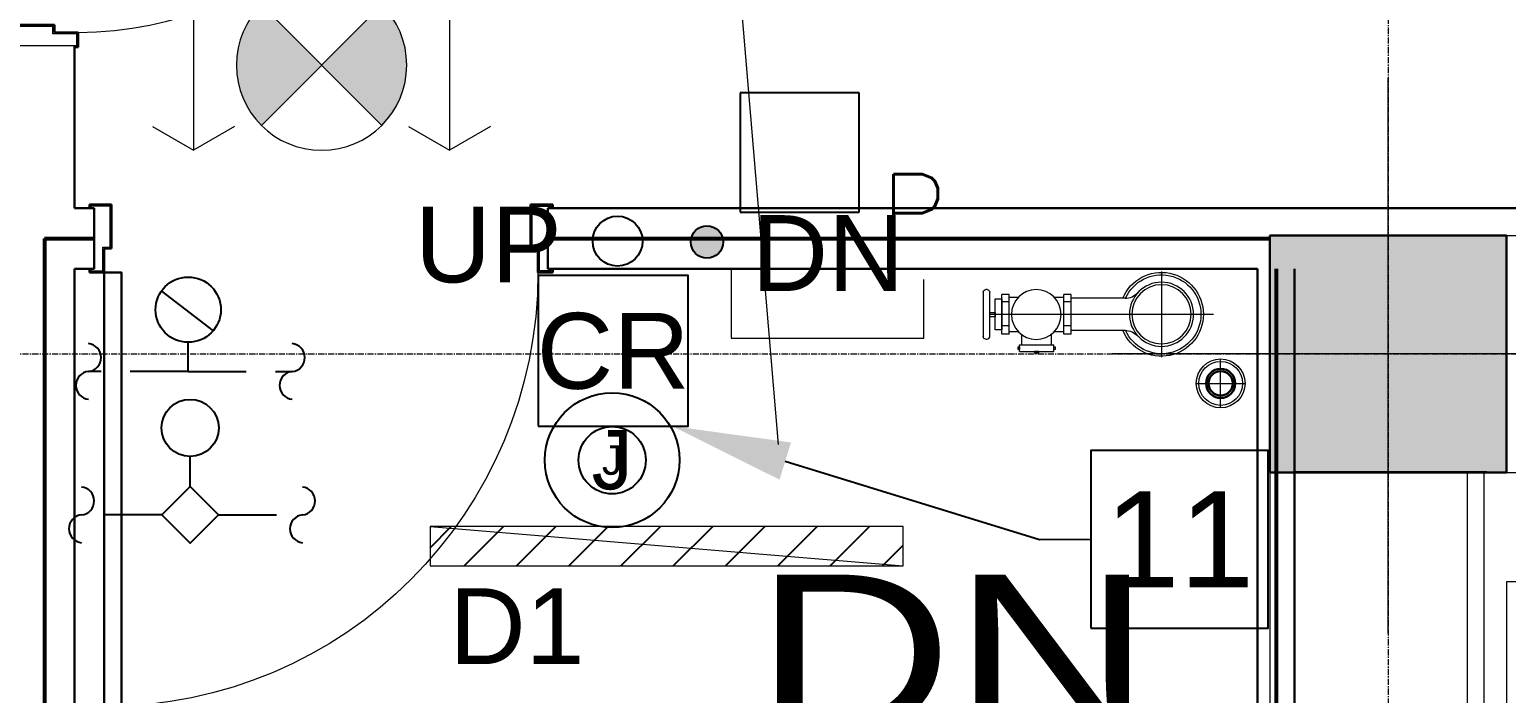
# Model space of a CAD drawing. Header units: inches. Extents: x -40190 to 0, y -3216 to 2257.
# Drawn here: x -23358.8 to -23208.9, y 986.8 to 1054 of the extents above; entities that cross this region are included whole.
import ezdxf
from ezdxf import colors
from ezdxf.entities.mleader import LeaderData, LeaderLine
from ezdxf.enums import TextEntityAlignment as Align
from ezdxf.math import Vec2, Vec3

# ---------------------------------------------------------------- set-up
doc = ezdxf.new("R2010")
doc.units = ezdxf.units.IN
doc.header["$LTSCALE"] = 0.5
doc.header["$MEASUREMENT"] = 0
for name, pattern in [('A113$0$CENTER', [2, 1.25, -0.25, 0.25, -0.25]), ('A113$0$DGN Style 2', [173.538547, 104.123128, -69.415419]), ('A113$0$DGN Style 4', [277.835214, 138.830838, -69.415419, 0.173539, -69.415419]), ('HIDDEN', [0.375, 0.25, -0.125])]:
    doc.linetypes.add(name, pattern=pattern)
for name, color, linetype in [('A113$0$A-ANNO-IDEN', 8, 'Continuous'), ('A113$0$A-ANNO-PATT-1-12', 8, 'Continuous'), ('A113$0$A-ANNO-PATT-13-14', 8, 'Continuous'), ('A113$0$A-ANNO-TEXT', 8, 'Continuous'), ('A113$0$A-COLS-COLS13-14', 8, 'Continuous'), ('A113$0$A-DOOR', 8, 'Continuous'), ('A113$0$A-DOOR-FRAM', 8, 'Continuous'), ('A113$0$A-FLOR-SLAB', 8, 'Continuous'), ('A113$0$A-FLOR-SLEEVE', 8, 'Continuous'), ('A113$0$A-FLOR-SPRK', 8, 'Continuous'), ('A113$0$A-GRID-COLS', 8, 'Continuous'), ('A113$0$A-GRID-GRDP0-15', 8, 'Continuous'), ('A113$0$A-STRUCT-ABOVE', 8, 'Continuous'), ('A113$0$A-WALL-FIRE', 8, 'Continuous'), ('A113$0$A-WALL-FULL-INTR', 8, 'Continuous'), ('A113$0$S-BEAM', 8, 'Continuous'), ('A613$0$br613 - E-Lite', 8, 'Continuous'), ('A613$0$br613 - Level 36', 8, 'Continuous'), ('E-Anno-Keyn', 72, 'Continuous'), ('E-Anno-Note', 6, 'Continuous'), ('E-FIRE', 234, 'Continuous'), ('E-Lite-Emer', 13, 'Continuous'), ('E-Powr-Circ', 232, 'Continuous'), ('E-Powr-Devc', 233, 'Continuous'), ('E-Powr-Devc @ 48', 233, 'Continuous'), ('E-Powr-Devc @ 96', 233, 'Continuous'), ('E-TEXT', 6, 'Continuous'), ('XREF', 7, 'Continuous')]:
    doc.layers.add(name, color=color, linetype=linetype)
doc.styles.add('A113$0$style-Arial', font='arial.ttf')
doc.styles.add('M08', font='arial.ttf', dxfattribs={"height": 7.68})
doc.styles.add('MAMEP ANNO', font='arial.ttf', dxfattribs={"height": 0.101562})
doc.styles.get("Standard").update_dxf_attribs({"font": 'simplex.shx'})

# ---------------------------------------------------------------- blocks, each defined once
blk = doc.blocks.new('A113$0$36D478_20')
at = {"layer": 'A113$0$A-DOOR', "linetype": 'Continuous', "lineweight": 0}
blk.add_arc((6.5, -0.85), 36, 270, 0, dxfattribs=at)
at = {"layer": 'A113$0$A-DOOR', "linetype": 'Continuous', "lineweight": 30}
blk.add_3dface([(42.5, -0.85), (42.5, -2.6), (6.5, -2.6), (6.5, -0.85)], dxfattribs=at)
at = {"layer": 'A113$0$A-DOOR-FRAM', "linetype": 'Continuous', "lineweight": 30}
for p, q in [((-0.37, -1.6), (-0.37, 0.65)), ((-0.37, 0.65), (0, 0.65)), ((6.5, 0.65), (6.12, 0.65)), ((6.5, 0.65), (6.5, -0.85)), ((6.5, -0.85), (4.08, -0.85)), ((4.08, -0.85), (4.08, -1.6)), ((4.08, -1.6), (-0.37, -1.6)), ((-0.37, -36.1), (-0.37, -38.35)), ((4.08, -36.1), (-0.37, -36.1)), ((4.08, -36.85), (4.08, -36.1)), ((6.5, -36.85), (4.08, -36.85)), ((6.5, -38.35), (6.5, -36.85)), ((-0.37, -38.35), (0, -38.35)), ((6.5, -38.35), (6.12, -38.35))]:
    blk.add_line(p, q, dxfattribs=at)
at = {"layer": 'A113$0$A-DOOR-FRAM', "linetype": 'Continuous', "lineweight": 13}
for p, q in [((-0.22, -1.45), (-0.22, 0.5)), ((-0.22, 0.5), (0, 0.5)), ((0, 0.5), (0, 0.65)), ((6.12, 0.65), (6.12, 0.5)), ((6.35, 0.5), (6.12, 0.5)), ((6.35, 0.5), (6.35, -0.7)), ((3.93, -1.45), (-0.22, -1.45)), ((6.35, -0.7), (3.93, -0.7)), ((3.93, -0.7), (3.93, -1.45)), ((3.93, -36.25), (-0.22, -36.25)), ((-0.22, -36.25), (-0.22, -38.2)), ((3.93, -37), (3.93, -36.25)), ((6.35, -37), (3.93, -37)), ((6.35, -38.2), (6.35, -37)), ((-0.22, -38.2), (0, -38.2)), ((0, -38.2), (0, -38.35)), ((6.12, -38.35), (6.12, -38.2)), ((6.35, -38.2), (6.12, -38.2))]:
    blk.add_line(p, q, dxfattribs=at)
blk = doc.blocks.new('*U602')
at = {"layer": 'A113$0$A-FLOR-SLEEVE', "linetype": 'Continuous', "lineweight": 13}
for radius in [2.48, 2.23]:
    blk.add_circle((23.59, -4.57), radius, dxfattribs=at)
at = {"layer": 'A113$0$A-FLOR-SLEEVE', "linetype": 'Continuous', "lineweight": 13, "extrusion": (0, 0, -1)}
for radius, start, end in [(4.25, 22.4795, 337.5205), (4, 23.9695, 336.0305)]:
    blk.add_arc((-17.59, 2.43), radius, start, end, dxfattribs=at)
at = {"layer": 'A113$0$A-FLOR-SPRK', "linetype": 'A113$0$DGN Style 4', "lineweight": 0}
for p, q in [((17.59, 6.76), (17.59, 2.43)), ((0.2, 2.43), (17.59, 2.43)), ((17.59, 2.43), (22.87, 2.43)), ((17.59, 2.43), (17.59, -1.9)), ((23.59, -7.05), (23.59, -2.1)), ((21.11, -4.57), (26.06, -4.57))]:
    blk.add_line(p, q, dxfattribs=at)
at = {"layer": 'A113$0$A-FLOR-SPRK', "linetype": 'Continuous', "lineweight": 13}
for p, q in [((1.39, 0.43), (1.39, 4.45)), ((2.14, 4.43), (1.39, 4.43)), ((2.12, 3.69), (1.39, 3.69)), ((2.14, 0.43), (2.14, 4.43)), ((2.14, 4.18), (3.08, 4.18)), ((6.67, 4.18), (7.68, 4.18)), ((7.68, 0.43), (7.68, 4.45)), ((8.43, 4.43), (7.68, 4.43)), ((8.41, 3.69), (7.68, 3.69)), ((8.43, 0.43), (8.43, 4.43)), ((13.9, 4.05), (8.43, 4.05)), ((2.12, 2.42), (1.39, 2.42)), ((8.41, 2.42), (7.68, 2.42)), ((2.12, 1.27), (1.37, 1.27)), ((2.14, 1.27), (1.39, 1.27)), ((2.14, 0.43), (1.39, 0.43)), ((2.14, 0.68), (3.08, 0.68)), ((3.43, -0.66), (3.43, 0.34)), ((6.43, -0.66), (6.43, 0.45)), ((6.69, 0.68), (7.68, 0.68)), ((8.41, 1.27), (7.66, 1.27)), ((8.43, 1.27), (7.68, 1.27)), ((8.43, 0.43), (7.68, 0.43)), ((13.9, 0.8), (8.43, 0.8)), ((3.18, -0.66), (6.68, -0.66)), ((3.18, -1.34), (3.18, -0.66)), ((3.18, -1.34), (6.68, -1.34)), ((6.68, -1.34), (6.68, -0.66))]:
    blk.add_line(p, q, dxfattribs=at)
at = {"layer": 'A113$0$A-FLOR-SPRK', "linetype": 'Continuous', "lineweight": 13, "flags": 128}
for points in [[(-0.49, 4.68), (-0.49, 0.17)], [(-0.09, 4.93), (-0.24, 4.93)], [(0.16, 0.17), (0.16, 4.68)], [(-0.24, -0.08), (-0.09, -0.08)]]:
    blk.add_lwpolyline(points, dxfattribs=at)
at = {"layer": 'A113$0$A-FLOR-SPRK', "linetype": 'Continuous', "lineweight": 13, "extrusion": (0, 0, -1)}
for radius in [3.25, 3]:
    blk.add_circle((-17.59, 2.43), radius, dxfattribs=at)
at = {"layer": 'A113$0$A-FLOR-SPRK', "linetype": 'Continuous', "lineweight": 30}
for radius in [1.48, 1.23]:
    blk.add_circle((23.59, -4.57), radius, dxfattribs=at)
at = {"layer": 'A113$0$A-FLOR-SPRK', "linetype": 'Continuous', "lineweight": 13, "extrusion": (0, 0, -1)}
for centre, radius, start, end in [((0.24, 4.68), 0.25, 0, 90), ((0.09, 4.68), 0.25, 90, 180), ((0.24, 0.17), 0.25, 270, 0), ((-13.84, -1.07), 1.87, 91.6029, 136.2822)]:
    blk.add_arc(centre, radius, start, end, dxfattribs=at)
at = {"layer": 'A113$0$A-FLOR-SPRK', "linetype": 'Continuous', "lineweight": 13}
for centre, radius, start, end in [((13.84, 5.92), 1.87, 271.6029, 316.2822), ((-0.09, 0.17), 0.25, 270, 360)]:
    blk.add_arc(centre, radius, start, end, dxfattribs=at)
at = {"layer": 'A113$0$A-FLOR-SPRK', "linetype": 'Continuous', "lineweight": 13, "extrusion": (0, 0, -1)}
blk.add_ellipse((4.89, 2.41), major_axis=(0, -2.52), ratio=0.999989, dxfattribs=at)
at = {"layer": 'A113$0$A-FLOR-SPRK', "linetype": 'A113$0$DGN Style 2', "lineweight": 0}
for points in [[(-6.53, 7.05), (-26.06, 7.05), (-26.06, 0.01), (-6.53, 0.01)], [(-3.84, 7.05), (-3.84, 7.05), (-3.84, 7.05)]]:
    blk.add_3dface(points, dxfattribs=at)
at = {"layer": 'A113$0$A-FLOR-SPRK', "linetype": 'Continuous', "lineweight": 13}
for points in [[(1.39, 0.86), (0.7, 0.86), (0.7, 4), (1.39, 4)], [(0.7, 2.18), (0.17, 2.18), (0.17, 2.62), (0.7, 2.62)], [(3.06, -1.15), (3.06, -0.87), (3.18, -0.87), (3.18, -1.15)], [(4.72, -1.34), (4.72, -1.49), (5.16, -1.49), (5.16, -1.34)], [(6.68, -1.15), (6.68, -0.87), (6.8, -0.87), (6.8, -1.15)]]:
    blk.add_3dface(points, dxfattribs=at)
blk = doc.blocks.new('*U604')
at = {"layer": 'A113$0$A-DOOR', "linetype": 'Continuous', "lineweight": 0, "extrusion": (0, 0, -1)}
blk.add_arc((22, 18.56), 44, 180, 270, dxfattribs=at)
at = {"layer": 'A113$0$A-DOOR', "linetype": 'Continuous', "lineweight": 30}
blk.add_3dface([(-22, -25.44), (-20.25, -25.44), (-20.25, 18.56), (-22, 18.56)], dxfattribs=at)
at = {"layer": 'A113$0$A-DOOR-FRAM', "linetype": 'Continuous', "lineweight": 30}
for p, q in [((-21.25, 25.44), (-23.5, 25.44)), ((-23.5, 25.44), (-23.5, 25.06)), ((-21.25, 20.98), (-21.25, 25.44)), ((21.25, 25.44), (23.5, 25.44)), ((21.25, 20.98), (21.25, 25.44)), ((23.5, 25.44), (23.5, 25.06)), ((-22, 18.56), (-22, 20.98)), ((-22, 20.98), (-21.25, 20.98)), ((22, 20.98), (21.25, 20.98)), ((22, 18.56), (22, 20.98)), ((-23.5, 18.56), (-23.5, 18.94)), ((-23.5, 18.56), (-22, 18.56)), ((23.5, 18.56), (22, 18.56)), ((23.5, 18.56), (23.5, 18.94))]:
    blk.add_line(p, q, dxfattribs=at)
at = {"layer": 'A113$0$A-DOOR-FRAM', "linetype": 'Continuous', "lineweight": 13}
for p, q in [((-23.35, 25.06), (-23.5, 25.06)), ((-21.4, 25.29), (-23.35, 25.29)), ((-23.35, 25.29), (-23.35, 25.06)), ((-21.4, 21.13), (-21.4, 25.29)), ((21.4, 21.13), (21.4, 25.29)), ((21.4, 25.29), (23.35, 25.29)), ((23.35, 25.29), (23.35, 25.06)), ((23.35, 25.06), (23.5, 25.06)), ((-22.15, 18.71), (-22.15, 21.13)), ((-22.15, 21.13), (-21.4, 21.13)), ((22.15, 21.13), (21.4, 21.13)), ((22.15, 18.71), (22.15, 21.13)), ((-23.5, 18.94), (-23.35, 18.94)), ((-23.35, 18.71), (-23.35, 18.94)), ((-23.35, 18.71), (-22.15, 18.71)), ((23.35, 18.71), (22.15, 18.71)), ((23.5, 18.94), (23.35, 18.94)), ((23.35, 18.71), (23.35, 18.94))]:
    blk.add_line(p, q, dxfattribs=at)
blk = doc.blocks.new('A113')
at = {"layer": 'A113$0$A-ANNO-IDEN', "lineweight": 0}
blk.add_line((-23335.4737, 1636.3996), (-23282.9138, 1011.9797), dxfattribs=at)
at = {"layer": 'A113$0$A-ANNO-PATT-1-12', "lineweight": 30}
blk.add_solid([(-23209.0239, 1009.1697, -4909.5523), (-23209.0239, 1033.1697, -4909.5523), (-23233.0239, 1009.1697, -4909.5523), (-23233.0239, 1033.1697, -4909.5523)], dxfattribs=at)
at = {"layer": 'A113$0$A-ANNO-PATT-13-14', "lineweight": 30, "extrusion": (0, 0, -1)}
blk.add_solid([(23209.0239, 1009.1489, 4909.5523), (23209.0239, 1033.1489, 4909.5523), (23233.0239, 1009.1489, 4909.5523), (23233.0239, 1033.1489, 4909.5523)], dxfattribs=at)
at = {"layer": 'A113$0$A-COLS-COLS13-14', "lineweight": 0}
for p, q in [((-23221.0239, 992.8748, -4909.5523), (-23221.0239, 1049.1489, -4909.5523)), ((-23221.0236, 992.8748, -4909.5523), (-23221.0236, 1049.1489, -4909.5523)), ((-23193.0239, 1021.1697, -4909.5523), (-23249.0239, 1021.1697, -4909.5523)), ((-23192.2739, 1021.1697, -4909.5523), (-23248.2739, 1021.1697, -4909.5523))]:
    blk.add_line(p, q, dxfattribs=at)
at = {"layer": 'A113$0$A-COLS-COLS13-14', "lineweight": 30}
blk.add_3dface([(-23233.0239, 1033.1489, -4909.5523), (-23209.0239, 1033.1489, -4909.5523), (-23209.0239, 1009.1489, -4909.5523), (-23233.0239, 1009.1489, -4909.5523)], dxfattribs=at)
at = {"layer": 'A113$0$A-FLOR-SLAB', "lineweight": 0}
for p, q in [((-23209.0239, 998.0489, 1992.7541), (-23209.0233, 560.1223, 1992.7541)), ((-22872.0528, 998.0489, 1992.7541), (-23209.0239, 998.0489, 1992.7541))]:
    blk.add_line(p, q, dxfattribs=at)
at = {"layer": 'A113$0$A-GRID-COLS', "lineweight": 0}
blk.add_line((-23217.4113, 1021.1697, -4909.5523), (-23242.7081, 1021.1697, -4909.5523), dxfattribs=at)
at = {"layer": 'A113$0$A-GRID-GRDP0-15', "linetype": 'A113$0$CENTER', "lineweight": 0}
for p, q in [((-23221.0236, 2113.2362), (-23221.0236, -676.9055)), ((-23884.5631, 1021.1697), (-20452.7577, 1021.1697))]:
    blk.add_line(p, q, dxfattribs=at)
at = {"layer": 'A113$0$A-STRUCT-ABOVE', "lineweight": 0}
for p, q in [((-23209.2258, 1033.1489, 1992.7541), (-22781.5235, 1033.1489, 1992.7541)), ((-23209.2258, 1009.1489, 1992.7541), (-22781.5235, 1009.1489, 1992.7541))]:
    blk.add_line(p, q, dxfattribs=at)
at = {"layer": 'A113$0$A-WALL-FIRE', "lineweight": 53}
for p, q in [((-23357.3361, 1032.852, 1992.7541), (-23352.2736, 1032.852, 1992.7541)), ((-23357.3361, 1032.852, 1992.7541), (-23357.3361, 805.9368, 1992.7541)), ((-23306.2717, 1032.8572, 1992.7541), (-23233.0239, 1032.8572, 1992.7541)), ((-23232.3986, 1029.7947, 1992.7541), (-23232.3986, 776.9229, 1992.7541))]:
    blk.add_line(p, q, dxfattribs=at)
at = {"layer": 'A113$0$A-WALL-FULL-INTR', "lineweight": 13}
blk.add_line((-23354.2736, 1052.3882, 1992.7541), (-23360.3986, 1052.3882, 1992.7541), dxfattribs=at)
at = {"layer": 'A113$0$A-WALL-FULL-INTR', "lineweight": 30}
for p, q in [((-23354.2736, 1052.3882, 1992.7541), (-23354.2736, 1035.9197, 1992.7541)), ((-23354.2736, 1035.9197, 1992.7541), (-23352.2736, 1035.9197, 1992.7541)), ((-23352.2736, 1035.9197, 1992.7541), (-23352.2736, 1029.7947, 1992.7541)), ((-23306.2717, 1035.9197, 1992.7541), (-23207.0239, 1035.9197, 1992.7541)), ((-23306.2717, 1035.9197, 1992.7541), (-23306.2716, 1029.7947, 1992.7541)), ((-23354.2736, 1029.7947, 1992.7541), (-23352.2736, 1029.7947, 1992.7541)), ((-23354.2736, 1029.7947, 1992.7541), (-23354.2736, 807.7948, 1992.7541)), ((-23306.2717, 1029.7947, 1992.7541), (-23234.2736, 1029.7947, 1992.7541)), ((-23234.2736, 1029.7947, 1992.7541), (-23234.2736, 807.7947, 1992.7541)), ((-23230.5236, 1029.7947, 1992.7541), (-23230.5236, 778.7951, 1992.7541))]:
    blk.add_line(p, q, dxfattribs=at)
at = {"layer": 'A113$0$A-WALL-FULL-INTR', "lineweight": 0}
blk.add_line((-23211.274, 562.1223, 1992.7541), (-23211.2734, 1009.1489, 1992.7541), dxfattribs=at)
at = {"layer": 'A113$0$A-WALL-FULL-INTR', "lineweight": 30, "elevation": 1992.7541, "flags": 128}
blk.add_lwpolyline([(-23211.0222, 1009.1697), (-23230.6063, 1009.1697)], dxfattribs=at)
at = {"layer": 'A113$0$S-BEAM', "lineweight": 0}
for p, q in [((-23233.0239, 1009.1696, 1992.7541), (-23233.023, 379.1574, 1992.7541)), ((-23213.0239, 1009.1697, 1992.7541), (-23213.023, 379.1574, 1992.7541))]:
    blk.add_line(p, q, dxfattribs=at)
at = {"layer": 'A113$0$A-DOOR', "lineweight": 0}
blk.add_blockref('A113$0$36D478_20', (-23360.3988, 1090.592, 1992.7541), dxfattribs=at)
at = {"layer": 'A113$0$A-DOOR-FRAM', "lineweight": 13}
blk.add_blockref('*U604', (-23329.2724, 1010.8573, 1992.7541), dxfattribs=at)
at = {"layer": 'A113$0$A-FLOR-SPRK', "lineweight": 0}
blk.add_blockref('*U602', (-23261.6088, 1022.7438, 1992.7541), dxfattribs=at)
at = {"layer": 'A113$0$A-ANNO-TEXT', "lineweight": 13, "style": 'A113$0$style-Arial', "width": 1.246875}
blk.add_text('DN', height=16, dxfattribs=at).set_placement((-23285.3095, 982.7953))
blk = doc.blocks.new('*U974')
at = {"layer": 'A613$0$br613 - E-Lite', "linetype": 'Continuous', "lineweight": 0}
blk.add_line((-24, 2), (24, -2), dxfattribs=at)
at = {"layer": 'A613$0$br613 - E-Lite', "linetype": 'Continuous', "lineweight": 13}
blk.add_3dface([(-24, -2), (24, -2), (24, 2), (-24, 2)], dxfattribs=at)
blk = doc.blocks.new('*U981')
at = {"layer": 'A613$0$br613 - Level 36', "linetype": 'Continuous', "lineweight": 30}
for points in [[(-6.11, -6.11), (-6.33, -5.88), (-6.56, -5.63), (-6.81, -5.32), (-7.04, -5.01), (-7.26, -4.69), (-7.44, -4.4), (-7.61, -4.1), (-7.77, -3.78), (-8, -3.27), (-8.23, -2.62), (-8.36, -2.18), (-8.45, -1.79), (-8.55, -1.22), (-8.62, -0.54), (-8.64, 0.09), (-8.6, 0.82), (-8.5, 1.56), (-8.41, 1.99), (-8.19, 2.74), (-7.91, 3.48), (-7.52, 4.26), (-7, 5.07), (-6.56, 5.62), (-6.11, 6.11), (0, 0)], [(6.11, -6.11), (0, 0), (6.11, 6.11), (6.33, 5.88), (6.56, 5.63), (6.8, 5.32), (7.04, 5.01), (7.26, 4.68), (7.44, 4.4), (7.61, 4.1), (7.77, 3.78), (8, 3.27), (8.23, 2.62), (8.36, 2.18), (8.45, 1.79), (8.55, 1.21), (8.62, 0.54), (8.64, -0.1), (8.6, -0.82), (8.5, -1.56), (8.41, -2), (8.19, -2.75), (7.91, -3.48), (7.52, -4.26), (7, -5.07), (6.56, -5.63)]]:
    blk.add_hatch(color=256, dxfattribs=at).paths.add_polyline_path(points)
at = {"layer": 'A613$0$br613 - Level 36', "linetype": 'Continuous', "lineweight": 13}
for p, q in [((-12.99, 8.64), (-12.99, -8.64)), ((12.99, 8.64), (12.99, -8.64)), ((6.11, -6.11), (-6.11, 6.11)), ((-6.11, -6.11), (6.11, 6.11)), ((-17.15, -6.24), (-12.99, -8.64)), ((-8.83, -6.24), (-12.99, -8.64)), ((8.83, -6.24), (12.99, -8.64)), ((17.15, -6.24), (12.99, -8.64))]:
    blk.add_line(p, q, dxfattribs=at)
at = {"layer": 'A613$0$br613 - Level 36', "linetype": 'Continuous', "lineweight": 13, "extrusion": (0, 0, -1)}
blk.add_circle((0, 0), 8.64, dxfattribs=at)
blk = doc.blocks.new('A613')
at = {"layer": 'A613$0$br613 - E-Lite', "lineweight": 13}
blk.add_blockref('*U974', (-23294.27, 1001.79, 2679.43), dxfattribs=at)
at = {"layer": 'A613$0$br613 - Level 36', "lineweight": 13}
blk.add_blockref('*U981', (-23329.27, 1050.54, 2679.43), dxfattribs=at)
blk = doc.blocks.new('A$C67787388')
for p, q in [((12, 15.68), (0, 15.68)), ((0, 15.68), (0, 3.68)), ((12, 3.68), (12, 15.68)), ((0, 3.68), (12, 3.68))]:
    blk.add_line(p, q)
at = {"linetype": 'Continuous', "lineweight": -3}
blk.add_text('P', height=7.5, dxfattribs=at).set_placement((17.53, 3.75), align=Align.MIDDLE)
blk = doc.blocks.new('A$C14B17B09')
at = {"layer": 'E-FIRE'}
blk.add_line((0.2607, 0.1222), (0.2607, 0.1865), dxfattribs=at)
at = {"layer": 'E-FIRE', "linetype": 'HIDDEN'}
for p, q in [((0.1996, 0.0611), (0.0271, 0.0611)), ((0.3218, 0.061), (0.5026, 0.061))]:
    blk.add_line(p, q, dxfattribs=at)
at = {"layer": 'E-FIRE'}
blk.add_lwpolyline([(0.1996, 0.0611), (0.2606, 0), (0.3218, 0.061), (0.2607, 0.1222)], close=True, dxfattribs=at)
blk.add_circle((0.2607, 0.248), 0.0615, dxfattribs=at)
for centre, start, end in [((0.0242, 0.091), 275.5484, 84.4516), ((0.4996, 0.0909), 275.5484, 84.4516), ((0.0301, 0.0312), 95.5484, 264.4516), ((0.5055, 0.0311), 95.5484, 264.4516)]:
    blk.add_arc(centre, 0.0301, start, end, dxfattribs=at)
blk = doc.blocks.new('A$C5D3D769B')
at = {"layer": 'E-FIRE'}
for p, q in [((0.184, 0.2326), (0.2952, 0.1471)), ((0.2418, 0.0598), (0.2418, 0.1224))]:
    blk.add_line(p, q, dxfattribs=at)
at = {"layer": 'E-FIRE', "linetype": 'HIDDEN'}
for q in [(0.0271, 0.0598), (0.4657, 0.0598)]:
    blk.add_line((0.2418, 0.0598), q, dxfattribs=at)
at = {"layer": 'E-FIRE'}
blk.add_circle((0.2418, 0.1927), 0.0702, dxfattribs=at)
for centre, start, end in [((0.0242, 0.0897), 275.5484, 84.4516), ((0.4628, 0.0897), 275.5484, 84.4516), ((0.0301, 0.0299), 95.5484, 264.4516), ((0.4686, 0.0299), 95.5484, 264.4516)]:
    blk.add_arc(centre, 0.0301, start, end, dxfattribs=at)
blk = doc.blocks.new('CardReader')
at = {"linetype": 'Continuous'}
blk.add_lwpolyline([(-22610.68, 1169.61), (-22595.44, 1169.61), (-22595.44, 1184.86), (-22610.68, 1184.86)], close=True, dxfattribs=at)
at = {"style": 'M08'}
blk.add_text('CR', height=7.688, dxfattribs=at).set_placement((-22603.06, 1177.24), align=Align.MIDDLE_CENTER)
blk = doc.blocks.new('Symbol-Thermostat-Anno')
at = {"color": 0, "linetype": 'ByBlock'}
blk.add_circle((0, 0), 0.0711, dxfattribs=at)
at = {"color": 0, "linetype": 'ByBlock', "style": 'MAMEP ANNO'}
blk.add_attdef('T', text='', height=0.0625, dxfattribs=at).set_placement((0, 0), align=Align.MIDDLE)
blk = doc.blocks.new('*U1296')
at = {"layer": 'E-Powr-Devc @ 48', "xscale": 48, "yscale": 48, "zscale": 48}
blk.add_blockref('Symbol-Thermostat-Anno', (-23299.66, 1010.39), dxfattribs=at).add_auto_attribs({'T': 'J'})
at = {"layer": 'E-Powr-Devc @ 96', "xscale": 96, "yscale": 96, "zscale": 96}
blk.add_blockref('Symbol-Thermostat-Anno', (-23299.66, 1010.39), dxfattribs=at).add_auto_attribs({'T': 'J'})
blk = doc.blocks.new('MLD-KeyNote')
at = {"color": 0, "linetype": 'Continuous', "transparency": 16777216}
blk.add_lwpolyline([(-0.09375, -0.09375), (0.09375, -0.09375), (0.09375, 0.09375), (-0.09375, 0.09375)], close=True, dxfattribs=at)
at = {"color": 0, "linetype": 'ByBlock', "transparency": 16777216, "style": 'MAMEP ANNO'}
blk.add_attdef('ID', text='', height=0.10156, dxfattribs=at).set_placement((0, 0), align=Align.MIDDLE_CENTER)

msp = doc.modelspace()

# ---------------------------------------------------------------- hatches: boundary and pattern name
h = msp.add_hatch(color=256)
h.dxf.hatch_style = 1
edge = h.paths.add_edge_path()
edge.add_arc((-23290.05, 1032.5), 1.64, 0, 360)
at = {"layer": 'E-Lite-Emer'}
h = msp.add_hatch(dxfattribs=at)
h.set_pattern_fill('ANSI31', color=256, scale=30)
h.set_pattern_definition([(45, (1244.2174, 2308.905), (-2.65165043, 2.65165043), [])])
h.paths.add_polyline_path([(-23318.14, 1003.68), (-23270.14, 1003.68), (-23270.14, 999.68), (-23318.14, 999.68)])

# ---------------------------------------------------------------- linework, layer by layer
msp.add_circle((-23290.05, 1032.5), 1.64)
at = {"layer": 'E-Powr-Circ'}
msp.add_circle((-23299.11, 1032.59), 2.53, dxfattribs=at)

# ---------------------------------------------------------------- block references
at = {"layer": 'E-FIRE'}
for name, p, xscale, yscale, zscale in [('A$C67787388', (-23286.68, 1031.83), 1.006384581770135, 1.006384581770135, 1.006384581770135), ('A$C5D3D769B', (-23354.06, 1016.56), 47.12588122427778, 47.12588122427778, 47.12588122427778), ('A$C14B17B09', (-23354.76, 1001.97), 47.12588122427778, 47.12588122427778, 47.12588122427778)]:
    msp.add_blockref(name, p, dxfattribs=dict(at, xscale=xscale, yscale=yscale, zscale=zscale))
at = {"layer": 'E-Powr-Devc'}
for name, p in [('CardReader', (-696.5, -155.77)), ('*U1296', (0, 0))]:
    msp.add_blockref(name, p, dxfattribs=at)
at = {"layer": 'XREF'}
for name, p in [('A113', (0.08, 0)), ('A613', (0.13, -0.11))]:
    msp.add_blockref(name, p, dxfattribs=at)

# ---------------------------------------------------------------- texts
at = {"layer": 'E-TEXT', "style": 'M08'}
for s, p in [('UP', (-23319.67, 1028.41)), ('DN', (-23285.51, 1027.54)), ('D1', (-23316.18, 989.73))]:
    msp.add_text(s, height=7.68, dxfattribs=at).set_placement(p)

# ---------------------------------------------------------------- leaders
at = {"layer": 'E-Anno-Keyn'}
ml = msp.add_multileader_block('Standard', dxfattribs=at)
ml.set_content('MLD-KeyNote', color=(89, 89, 89), scale=96)
ml.set_attribute('ID', '11', width=0)
ml.set_leader_properties(color=256, linetype='Continuous')
ml.build(insert=Vec2(0, 0))
ml.multileader.update_dxf_attribs({"has_dogleg": 0, "text_left_attachment_type": 2, "text_right_attachment_type": 2, "dogleg_length": 3.84, "arrow_head_size": 12, "scale": 96})
ctx = ml.context
ctx.base_point, ctx.scale, ctx.char_height, ctx.arrow_head_size, ctx.landing_gap_size, ctx.plane_origin = Vec3(-23251.12, 1002.37), 96, 737.28, 12, 384, Vec3(-23202.84, 971.76)
ctx.left_attachment, ctx.right_attachment = 2, 2
notes = []
notes.append((ctx, [(1, (1, 1, 0), (-23620.12, 1002.37), (1, 0), 369, [(0, [(-23293.57, 1013.84), (-23256.32, 1002.34)], 0, [])])]))
ctx.block.insert = Vec3(-23242.12, 1002.37)
at = {"layer": 'E-Anno-Note'}
ml = msp.add_multileader_mtext('Standard', dxfattribs=at)
ml.set_content('HEAT TRACE FOR \\PATRIUM GUTTERS', color=(89, 89, 89), style='MAMEP ANNO')
ml.set_leader_properties(color=256, linetype='Continuous')
ml.build(insert=Vec2(0, 0))
ml.multileader.update_dxf_attribs({"has_dogleg": 0, "text_right_attachment_type": 3, "dogleg_length": 3.84, "arrow_head_size": 12, "scale": 96})
ctx = ml.context
ctx.base_point, ctx.scale, ctx.char_height, ctx.arrow_head_size, ctx.landing_gap_size, ctx.plane_origin = Vec3(-22929.16, 1026.95), 96, 7.68, 12, 3.75, Vec3(-23000.03, 988.36)
ctx.right_attachment = 3
notes.append((ctx, [(0, (1, 1, 0), (-23298.16, 1026.95), (1, 0), 369, [(0, [(-23000.03, 988.36), (-22954.62, 1026.95)], 0, [])])]))
ctx.mtext.insert, ctx.mtext.flow_direction = Vec3(-22925.41, 1030.85), 5
for ctx, leaders in notes:
    for number, flags, end, landing, length, lines in leaders:
        leader = LeaderData()
        leader.index, (leader.has_last_leader_line, leader.has_dogleg_vector, leader.attachment_direction) = number, flags
        leader.last_leader_point, leader.dogleg_vector, leader.dogleg_length = Vec3(end), Vec3(landing), length
        for number, points, colour, breaks in lines:
            line = LeaderLine()
            line.index, line.vertices, line.color, line.breaks = number, Vec3.list(points), colors.encode_raw_color(colour), breaks
            leader.lines.append(line)
        ctx.leaders.append(leader)

doc.saveas('drawing.dxf')
